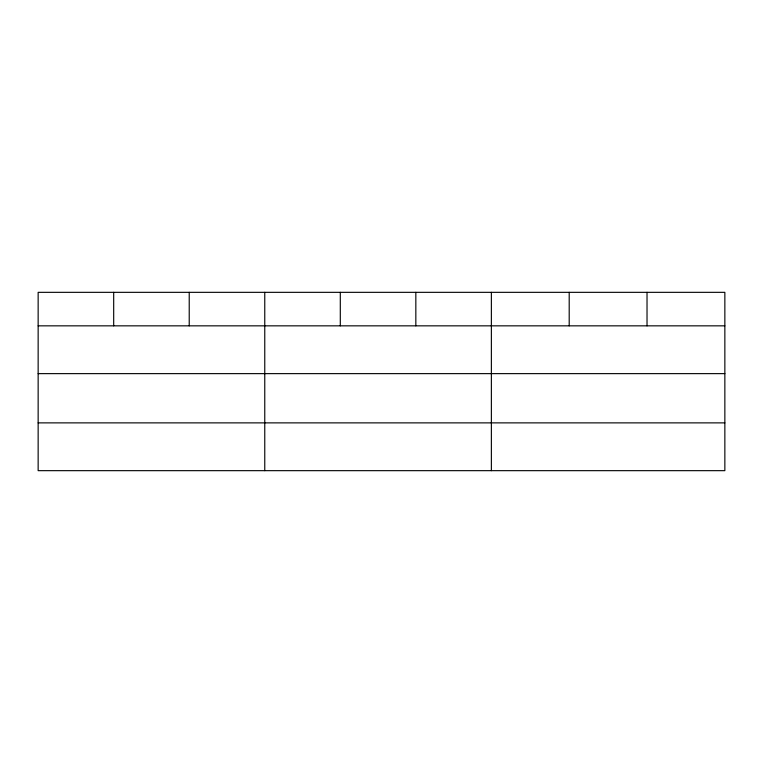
<?xml version="1.0" encoding="UTF-8"?>
<svg xmlns="http://www.w3.org/2000/svg" width="763" height="763" viewBox="0 0 763 763"><rect width="100%" height="100%" fill="white"/><g stroke="black" fill="none" stroke-linecap="round" stroke-linejoin="round"><path stroke-width="1.14" d="M724.85 373.632L724.85 292.334L38.15 292.334L38.15 470.666L724.85 470.666L724.85 373.632L38.15 373.632M38.15 325.839L724.85 325.839M38.15 422.874L724.85 422.874M647.024 292.334L647.024 325.839M569.198 292.334L569.198 325.839M491.372 292.334L491.372 470.666M415.835 292.334L415.835 325.839M340.298 292.334L340.298 325.839M264.761 292.334L264.761 470.666M189.224 292.334L189.224 325.839M113.687 292.334L113.687 325.839"/></g></svg>
